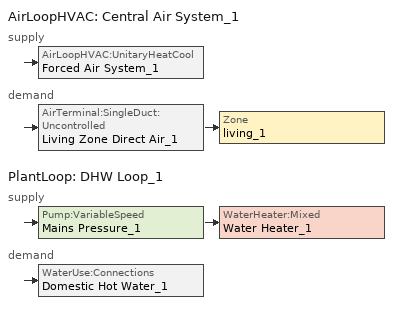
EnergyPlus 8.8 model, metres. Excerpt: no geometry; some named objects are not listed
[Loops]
AirLoopHVAC 'Central Air System_1'
 supply: AirLoopHVAC:UnitaryHeatCool 'Forced Air System_1'
 demand: AirTerminal:SingleDuct:Uncontrolled 'Living Zone Direct Air_1' > Zone 'living_1'
PlantLoop 'DHW Loop_1'
 supply: Pump:VariableSpeed 'Mains Pressure_1' > WaterHeater:Mixed 'Water Heater_1'
 demand: WaterUse:Connections 'Domestic Hot Water_1'
[EnergyManagementSystem:Sensor]
SensibleLoadPredicted_1: living_1; Zone Predicted Sensible Load to Setpoint Heat Transfer Rate
Tout_1: living_1; Zone Outdoor Air Drybulb Temperature
Tin_1: living_1; Zone Mean Air Temperature
Phiin_1: living_1; Zone Air Relative Humidity
Win_1: living_1; Zone Mean Air Humidity Ratio
Fan_RTF_Sensor_1: Supply Fan_1; Fan Runtime Fraction
AH_MFR_Sensor_1: Air Demand Inlet Node_1; System Node Mass Flow Rate
AH_VFR_Sensor_1: Air Demand Inlet Node_1; System Node Current Density Volume Flow Rate
AH_Tout_Sensor_1: Air Demand Inlet Node_1; System Node Temperature
AH_Wout_Sensor_1: Air Demand Inlet Node_1; System Node Humidity Ratio
RA_T_Sensor_1: Living Return Node_1; System Node Temperature
RA_W_Sensor_1: Living Return Node_1; System Node Humidity Ratio
CoilSensibleCooling_1: DX Cooling Coil_1; Cooling Coil Sensible Cooling Energy
CoilLatentCooling_1: DX Cooling Coil_1; Cooling Coil Latent Cooling Energy
D_MixSensLoss_1: living_1; Zone Mixing Sensible Heat Loss Energy
D_MixSensGain_1: living_1; Zone Mixing Sensible Heat Gain Energy
D_MixLatLoss_1: living_1; Zone Mixing Latent Heat Loss Energy
D_MixLatGain_1: living_1; Zone Mixing Latent Heat Gain Energy
HVACFanE_1: Supply Fan_1; Fan Electric Energy
Q_heat_1: Furnace Heating Coil_1; Heating Coil Gas Energy
Q_pilot_1: Furnace Heating Coil_1; Heating Coil Ancillary Gas Energy
DeliveredHeating_1: Furnace Heating Coil_1; Heating Coil Air Heating Energy
Q_WH_1: Water Heater_1; Water Heater Gas Energy
[EnergyManagementSystem:Program]
HeatingElectricityProgram_1: Set Q_heat_HP = 0; Set Q_heat_fb = 0; Set E_supp = 0; Set E_supp_fb = 0; Set E_mshp_fb = 0; Set E_defrost_fb = 0; Set E_Heat_1 = 0; Set E_Heat_supp_1 = 0
WaterHeatingFuelConversionProgram_1: Set Q_WH_FuelOil_1 = 0; Set Q_WH_Propane_1 = 0; Set Q_WH_Gas_1 = Q_WH_1; Set Q_Unit_oil_1 = Q_WH_FuelOil_1 + Q_H_FuelOil_1; Set Q_Unit_propane_1 = Q_WH_Propane_1 + Q_H_Propane_1
ApportionPVtoUnits_1: Set pv_generation_unit_1 = (pv_generation_bldg_1 + pv_inverter_losses_1) * 1.0
[ZoneControl:Thermostat]
living_1 Zone Thermostat: Zone=living_1; Control Type Schedule=LivingZoneControl_1; Control 1=living_1 Zone Temperature SP
[ThermostatSetpoint:DualSetpoint]
living_1 Zone Temperature SP: Heating Setpoint Temperature Schedule=HeatingSetPoint_1; Cooling Setpoint Temperature Schedule=CoolingSetPoint_1
[WaterUse:Equipment]
Name | Peak Flow rate {m^3/s} | Flow Rate Fraction Schedule | Target Temperature Schedule
Clothes Washer_1 | 0.000718838 | ClothesWasher_1 | CWWaterTempSchedule_1
Dishwasher_1 | 0.000113483 | Dishwasher_1 | DWWaterTempSchedule
Sinks_1 | 0.000219402 | Sinks_1 | SSBWaterTempSchedule
Showers_1 | 0.000312484 | Showers_1 | SSBWaterTempSchedule
Baths_1 | 0.000538433 | Baths_1 | SSBWaterTempSchedule
[EnergyManagementSystem:GlobalVariable]
DuctLeakSupplyFanEquivalent_1: DuctLeakExhaustFanEquivalent_1
[EnergyManagementSystem:OutputVariable]
Name | EMS Variable | Type of Data in Variable | Update Frequency | EMS Program or Subroutine | Units
Zone Infil Flow Rate_1 | InfilFlow_display_1 | Averaged | ZoneTimestep | InfiltrationProgram_1 | m3/s
Zone Infil/MechVent Flow Rate_1 | InfMechVent_1 | Averaged | ZoneTimestep | InfiltrationProgram_1 | m3/s
Whole House Fan Vent Flow Rate_1 | QWHV_1 | Averaged | ZoneTimestep | InfiltrationProgram_1 | m3/s
Range Hood Fan Vent Flow Rate_1 | Qrange_1 | Averaged | ZoneTimestep | InfiltrationProgram_1 | m3/s
Bath Exhaust Fan Vent Flow Rate_1 | Qbath_1 | Averaged | ZoneTimestep | InfiltrationProgram_1 | m3/s
Clothes Dryer Exhaust Fan Vent Flow Rate_1 | Qdryer_1 | Averaged | ZoneTimestep | InfiltrationProgram_1 | m3/s
Local Wind Speed_1 | VwindL_1 | Averaged | ZoneTimestep | InfiltrationProgram_1 | m/s
Zone Natural Ventilation Flow Rate_1 | NatVentFlow_1 | Averaged | ZoneTimestep | NaturalVentilationProgram_1 | m3/s
EMSDeliveredCoolingSensInclDuctsOutputVariable_1 | EMSDeliveredCoolingSensInclDucts_1 | Summed | ZoneTimestep | DeliveredHeatingCoolingProgram_1 | J
EMSDeliveredHeatingInclDuctsOutputVariable_1 | EMSDeliveredHeatingInclDucts_1 | Summed | ZoneTimestep | DeliveredHeatingCoolingProgram_1 | J
EMSDeliveredCoolingSensOutputVariable_1 | EMSDeliveredCoolingSens_1 | Summed | ZoneTimestep | DeliveredHeatingCoolingProgram_1 | J
EMSDeliveredHeatingOutputVariable_1 | EMSDeliveredHeating_1 | Summed | ZoneTimestep | DeliveredHeatingCoolingProgram_1 | J
EMSDeliveredHeatingSuppOutputVariable_1 | EMSDeliveredHeatingSupp_1 | Summed | ZoneTimestep | DeliveredHeatingCoolingProgram_1 | J
EMSDeliveredHeatingWithSuppOutputVariable_1 | EMSDeliveredHeatingWithSupp_1 | Summed | ZoneTimestep | DeliveredHeatingCoolingProgram_1 | J
EMSCoolingDuctLossesSensOutputVariable_1 | EMSCoolingDuctLossesSens_1 | Summed | ZoneTimestep | DeliveredHeatingCoolingProgram_1 | J
EMSCoolingDuctLossesLatentOutputVariable_1 | EMSCoolingDuctLossesLatent_1 | Summed | ZoneTimestep | DeliveredHeatingCoolingProgram_1 | J
EMSHeatingDuctLossesOutputVariable_1 | EMSHeatingDuctLosses_1 | Summed | ZoneTimestep | DeliveredHeatingCoolingProgram_1 | J
EMSDeliveredCoolingLatentHVACOutputVariable_1 | EMSDeliveredCoolingLatentHVAC_1 | Summed | ZoneTimestep | DeliveredHeatingCoolingProgram_1 | J
Heating HVAC Fan Pump EMS_1 | HVACFanPumpE_Heat_1 | Summed | SystemTimestep | DeliveredHeatingCoolingProgram_1 | J
Cooling HVAC Fan Pump EMS_1 | HVACFanPumpE_Cool_1 | Summed | SystemTimestep | DeliveredHeatingCoolingProgram_1 | J
EMSDeliveredCoolingLatentDehumOutputVariable_1 | EMSDeliveredCoolingLatentDehum_1 | Summed | ZoneTimestep | DeliveredHeatingCoolingProgram_1 | J
HPWH_sens_clg_OutputVariable_1 | HPWH_sens_clg_1 | Summed | ZoneTimestep | DeliveredHeatingCoolingProgram_1 | J
HPWH_lat_clg_OutputVariable_1 | HPWH_lat_clg_1 | Summed | ZoneTimestep | DeliveredHeatingCoolingProgram_1 | J
ZeroMeter | EMSZeroMeter | Summed | SystemTimestep | ZeroMeterProgram | J
Heating Electricity_1 | E_Heat_1 | Summed | SystemTimestep | HeatingElectricityProgram_1 | J
HeatingSupp Electricity_1 | E_Heat_supp_1 | Summed | SystemTimestep | HeatingElectricityProgram_1 | J
Heating FuelOil_1 | Q_FuelOil_1 | Summed | SystemTimestep | HeatingFuelConversionProgram_1 | m3
Heating Propane_1 | Q_Propane_1 | Summed | SystemTimestep | HeatingFuelConversionProgram_1 | m3
Heating Gas_1 | Q_Gas_1 | Summed | SystemTimestep | HeatingFuelConversionProgram_1 | J
Water Heating FuelOil_1 | Q_WH_FuelOil_1 | Summed | SystemTimestep | WaterHeatingFuelConversionProgram_1 | m3
Water Heating Propane_1 | Q_WH_Propane_1 | Summed | SystemTimestep | WaterHeatingFuelConversionProgram_1 | m3
Water Heating Gas_1 | Q_WH_Gas_1 | Summed | SystemTimestep | WaterHeatingFuelConversionProgram_1 | J
Unit oil_1 | Q_Unit_oil_1 | Summed | SystemTimestep | WaterHeatingFuelConversionProgram_1 | m3
Unit propane_1 | Q_Unit_propane_1 | Summed | SystemTimestep | WaterHeatingFuelConversionProgram_1 | m3
Apportioned PV Generation_1 | pv_generation_unit_1 | Summed | ZoneTimestep | ApportionPVtoUnits_1 | J
[EnergyManagementSystem:Subroutine]
CalculateDuctLeakage_1: Set f_sup = 0.09995004995; Set f_ret = 0.05004995005; Set f_OA =0.000001; Set OAFlowRate = f_OA * AH_VFR_1; Set SupplyLeakFlowRate = f_sup * AH_VFR_1; Set ReturnLeakFlowRate = f_ret * AH_VFR_1; Set AHZoneToLivingFlowRate_1 = (@Abs (SupplyLeakFlowRate - ReturnLeakFlowRate - OAFlowRate)); Set LivingToAHZoneFlowRate_1 = 0; Set DuctLeakSupplyFanEquivalent_1 = 0; Set DuctLeakExhaustFanEquivalent_1 = OAFlowRate; If (AH_MFR_1 > 0); Set h_SA = (@HFnTdbW AH_Tout_1 AH_Wout_1); Set h_AHZone = (@HFnTdbW AHZone_T_1 AHZone_W_1); Set h_RA = (@HFnTdbW RA_T_1 RA_W_1); Set h_fg = (@HfgAirFnWTdb AH_Wout_1 AH_Tout_1); Set SALeakageQtot = f_sup * AH_MFR_1 * (h_RA - h_SA); Set SupplyLeakLatentLoad_1 = f_sup * AH_MFR_1 * h_fg * (RA_W_1 - AH_Wout_1); Set SupplyLeakSensibleLoad_1 = SALeakageQtot - SupplyLeakLatentLoad_1; Set expTerm = (Fan_RTF_1 / (AH_MFR_1 * 1006.0)) * 70.8003783944; Set expTerm = 0 - expTerm; If expTerm < -1000; Set Tsupply = AHZone_T_1; Else; Set Tsupply = AHZone_T_1 + ((AH_Tout_1 - AHZone_T_1) * (@Exp expTerm)); EndIf; Set SupplyDuctLoadToLiving_1 = AH_MFR_1 * 1006.0 * (Tsupply - AH_Tout_1); Set ConductionToAHZone_1 = 0 - SupplyDuctLoadToLiving_1; Set expTerm = (Fan_RTF_1 / (AH_MFR_1 * 1006.0)) * 23.0058454408; Set expTerm = 0 - expTerm; If expTerm < -1000; Set Treturn = AHZone_T_1; Else; Set Treturn = AHZone_T_1 + ((RA_T_1 - AHZone_T_1) * (@Exp expTerm)); EndIf; Set ReturnDuctLoadToPlenum_1 = AH_MFR_1 * 1006.0 * (Treturn - RA_T_1); Set ReturnConductionToAHZone_1 = 0 - ReturnDuctLoadToPlenum_1; Set ReturnLatentLeakage_1 = 0; Set ReturnSensibleLeakage_1 = f_ret * AH_MFR_1 * 1006.0 * (AHZone_T_1 - RA_T_1); Set QtotLeakageToAHZone = f_sup * AH_MFR_1 * (h_SA - h_AHZone); Set LatentLeakageToAHZone_1 = f_sup * AH_MFR_1 * h_fg * (AH_Wout_1 - AHZone_W_1); Set SensibleLeakageToAHZone_1 = QtotLeakageToAHZone - LatentLeakageToAHZone_1; Else; Set SupplyLeakLatentLoad_1 = 0; Set SupplyLeakSensibleLoad_1 = 0; Set SupplyDuctLoadToLiving_1 = 0; Set ConductionToAHZone_1 = 0; Set ReturnDuctLoadToPlenum_1 = 0; Set ReturnConductionToAHZone_1 = 0; Set ReturnLatentLeakage_1 = 0; Set ReturnSensibleLeakage_1 = 0; Set LatentLeakageToAHZone_1 = 0; Set SensibleLeakageToAHZone_1 = 0; EndIf
[AirLoopHVAC]
Central Air System_1: Design Supply Air Flow rate {m^3/s}=0.368745
[AirLoopHVAC:UnitaryHeatCool]
Forced Air System_1: Availability Schedule=AlwaysOn; Supply Air Fan Operating Mode Schedule=SupplyFanOperation_1; Maximum Supply Air Temperature {C}=48.8889; Supply Air Flow Rate During Cooling Operation {m^3/s}=0.368745; Supply Air Flow Rate During Heating Operation {m^3/s}=0.337352; Supply Air Flow Rate When No Cooling or Heating is Needed {m^3/s}=0; Controlling Zone or Thermostat Location=living_1; Supply Fan=Supply Fan_1; Fan Placement=BlowThrough; Heating Coil=Furnace Heating Coil_1; Cooling Coil=DX Cooling Coil_1; Dehumidification Control Type=None
[Coil:Heating:Fuel]
Furnace Heating Coil_1: Availability Schedule=HeatingSeasonSchedule; Fuel Type=NaturalGas; Burner Efficiency=0.78; Nominal Capacity {W}=11172.5; Parasitic Electric Load=0; Parasitic Fuel Load=0
[Coil:Cooling:DX:SingleSpeed]
DX Cooling Coil_1: Availability Schedule=CoolingSeasonSchedule; Rated Total Cooling Capacity {W}=17586; Rated High Speed Sensible Heat Ratio=0.740402; Rated High Speed COP=3.95079; Rated Air Flow Rate {m^3/s}=0.911095; Rated Evaporator Fan Power Per Volume Flow Rate {W/(m^3/s)}=773.391; Total Cooling Capacity Function of Temperature Curve=Cool-Cap-fT; Total Cooling Capacity Function of Flow Fraction Curve=Cool-Cap-fFF; Energy Input Ratio Function of Temperature Curve=Cool-EIR-fT; Energy Input Ratio Function of Flow Fraction Curve=Cool-EIR-fFF; Part Load Fraction Correlation Curve=Cool-PLF-fPLR; Nominal Time for Condensate Removal to Begin {s}=1000; Ratio of Initial Moisture Evaporation Rate and Steady State Latent Capacity=1.5; Maximum Cycling Rate {cycles/hr}=3; Latent Capacity Time Constant {s}=45; Condenser Type=AirCooled; Crankcase Heater Capacity {W}=0; Maximum Outdoor Dry-Bulb Temperature for Crankcase Heater Operation {C}=12.7778; Condensate Collection Water Storage Tank=Condensate Tank 1_1
[Fan:OnOff]
Supply Fan_1: Availability Schedule=SupplyFanAvailability_1; Fan Efficiency=0.117562; Pressure Rise {Pa}=124.55; Maximum Flow Rate {m^3/s}=0.368749; Motor Efficiency=1; Motor In Airstream Fraction=1
[WaterUse:Storage]
Condensate Tank 1_1: Water Quality Subcategory=CC2 Condensate Drain Tank; Maximum Capacity {m3}=2; Initial Volume {m3}=0; Type of Supply Controlled by Float Valve=None; Water Thermal Mode=ScheduledTemperature; Water Temperature Schedule=DWWaterTempSchedule; Ambient Temperature Indicator=Zone; Zone=dummy
[AirTerminal:SingleDuct:Uncontrolled]
Living Zone Direct Air_1: Availability Schedule=AlwaysOn; Maximum Flow Rate {m^3/s}=0.368745
[AirLoopHVAC:ReturnPlenum]
Return Plenum_1: Zone=RA Duct Zone_1
[Zone equipment]
living_1: Living Zone Direct Air_1
[Sizing:Plant]
DHW Loop_1: Loop Type=Heating; Design Loop Exit Temperature {C}=52.6667; Loop Design Temperature Difference {deltaC}=5.55556
[PlantLoop]
DHW Loop_1: Fluid Type=Water; Plant Equipment Operation Scheme=DHW Loop Operation_1; Maximum Loop Temperature {C}=100; Minimum Loop Temperature {C}=0; Maximum Loop Flow Rate {m^3/s}  (This size represents the physical limitations to flow due to losses in the piping system. For BEopt we assume that the pipes are always adequately sized)=0.01; Minimum Loop Flow Rate {m^3/s}=0; Plant Loop Volume {m^3}=0.003; Load Distribution Scheme=Optimal
[PlantEquipmentOperationSchemes]
DHW Loop Operation_1: Control Scheme 1=DHW Control Scheme_1; Control Scheme 1 Schedule=AlwaysOn
[PlantEquipmentOperation:HeatingLoad]
DHW Control Scheme_1: Load Range 1 Lower Limit {W}=0; Load Range 1 Upper Limit {W}=1000000000000000; Priority Control 1 Equip List=DHW Plant Equipment_1
[Pump:VariableSpeed]
Mains Pressure_1: Design Flow Rate {m^3/s}=0.01; Rated Pump Head {Pa}=1; Rated Power Consumption {W}=0; Motor Efficiency=1; Fraction of Motor Inefficiencies to Fluid Stream=0; Coefficient 1 of the Part Load Performance Curve=0; Coefficient 2 of the Part Load Performance Curve=1; Coefficient 3 of the Part Load Performance Curve=0; Coefficient 4 of the Part Load Performance Curve=0; Minimum Flow Rate {m^3/s}=0; Pump Control Type=Intermittent
[PlantEquipmentList]
DHW Plant Equipment_1: Water Heater_1
[WaterHeater:Mixed]
Water Heater_1: 0.179807, WaterHeaterSP1Schedule, 2, 99, Cycle, 11724, 0, 0, 0, NaturalGas, 0.773298, 0, Electricity, 0, 0, Electricity, 0, Zone, living_1, 4.15693, 0.64, 4.15693, 1, 1, 1, autosize, 1.5
[SetpointManager:Scheduled]
DHW Loop Setpoint Manager_1: Control Variable=Temperature; Schedule=DHWSupplySetpoint; Setpoint Node or NodeList=DHW Supply Outlet Node_1
[WaterUse:Connections]
Domestic Hot Water_1: Drain Water Heat Exchanger Type=None; Water Use Equipment 1=Sinks_1; Water Use Equipment 2=Showers_1; Water Use Equipment 3=Clothes Washer_1; Water Use Equipment 4=Dishwasher_1; Water Use Equipment 5=Baths_1
[ElectricLoadCenter:Distribution]
Electric Load Center: Generator List=PV list; Generator Operation Scheme Type=Baseload; Demand Limit Scheme Purchased Electric Demand Limit {W}=0; Electrical Buss Type=DirectCurrentWithInverter; Inverter Object=PV Inverter
[ElectricLoadCenter:Generators]
PV list: Generator 1=PV System; Generator 1 Rated Electric Power Output {W}=5000; Generator 1 Availability Schedule=AlwaysOn
[Generator:Photovoltaic]
PV System: Surface=PV Panel; Module Performance=PV Module; Heat Transfer Integration Mode=Decoupled; Number of Modules in Parallel=1; Number of Modules in Series=28.7433
[PhotovoltaicPerformance:Sandia]
PV Module: Active Area {m2}=1.317; Number of Cells in Series=72; Number of Cells in Parallel=1; Short Circuit Current {A}=4.8; Open Circuit Voltage {V}=43.4; Current at Maximum Power Point {A}=4.4; Voltage at Maximum Power Point {V}=34; Sandia Database Parameter aIsc {1/K}=0.00026; Sandia Database Parameter aImp {1/K}=-0.00052; Sandia Database Parameter c0=1.0206; Sandia Database Parameter c1=-0.0206; Sandia Database Parameter BVoc0 {V/K}=-0.17; Sandia Database Parameter mBVoc {V/K}=0; Sandia Database Parameter BVmp0 {V/K}=-0.17; Sandia Database Parameter mBVmp {V/K}=0; Diode Factor=1.279; Sandia Database Parameter c2=-0.14909; Sandia Database Parameter c3=-8.95853; Sandia Database Parameter a0=0.938; Sandia Database Parameter a1=0.054228; Sandia Database Parameter a2=-0.0099032; Sandia Database Parameter a3=0.00072969; Sandia Database Parameter a4=-1.9074e-05; Sandia Database Parameter b0=1; Sandia Database Parameter b1=-0.002438; Sandia Database Parameter b2=0.0003103; Sandia Database Parameter b3=-1.246e-05; Sandia Database Parameter b4=2.11e-07; Sandia Database Parameter b5=-1.36e-09; Sandia Database Parameter Delta(Tc) {deltaC}=3; Sandia Database Parameter fd=1; Sandia Database Parameter a=-3.56; Sandia Database Parameter b=-0.075; Sandia Database Parameter c4=0.998; Sandia Database Parameter c5=0.002; Sandia Database Parameter Ix0=4.75; Sandia Database Parameter Ixx0=3.14; Sandia Database Parameter c6=1.159; Sandia Database Parameter c7=-0.159
[ElectricLoadCenter:Inverter:FunctionOfPower]
PV Inverter: Availability Schedule=AlwaysOn; Efficiency Function of Power Curve=InverterCurve; Rated Maximum Continuous Input Power {W}=6000; Minimum Efficiency=0; Maximum Efficiency=1; Minimum Power Output=18.9; Maximum Power=6000
[Schedule:Constant]
Name | Schedule Type | Hourly Value
AlwaysOn; SupplyFanAvailability_1 | FRACTION | 1
CWWaterTempSchedule_1 | TEMPERATURE | 33.6111
DHWSupplySetpoint; WaterHeaterSP1Schedule | TEMPERATURE | 52.6667
DWWaterTempSchedule | TEMPERATURE | 51.6667
LivingZoneControl_1 | MULTIPLIER | 4
SSBWaterTempSchedule | TEMPERATURE | 43.3333
SupplyFanOperation_1 | MULTIPLIER | 0
[Schedule:Day:Hourly]
CoolingSeasonSchedule01d; CoolingSeasonSchedule02d; CoolingSeasonSchedule03d; CoolingSeasonSchedule11d; CoolingSeasonSchedule12d; HeatingSeasonSchedule06d; HeatingSeasonSchedule07d; HeatingSeasonSchedule08d; HeatingSeasonSchedule09d: ON/OFF, 0, 0, 0, 0, 0, 0, 0, 0, 0, 0, 0, 0, 0, 0, 0, 0, 0, 0, 0, 0, 0, 0, 0, 0
CoolingSeasonSchedule04d; CoolingSeasonSchedule05d; CoolingSeasonSchedule06d; CoolingSeasonSchedule07d; CoolingSeasonSchedule08d; CoolingSeasonSchedule09d; CoolingSeasonSchedule10d; HeatingSeasonSchedule01d; HeatingSeasonSchedule02d; HeatingSeasonSchedule03d; HeatingSeasonSchedule04d; HeatingSeasonSchedule05d; HeatingSeasonSchedule10d; HeatingSeasonSchedule11d; HeatingSeasonSchedule12d: ON/OFF, 1, 1, 1, 1, 1, 1, 1, 1, 1, 1, 1, 1, 1, 1, 1, 1, 1, 1, 1, 1, 1, 1, 1, 1
CoolingSetPointDesignDay_1; CoolingSetPointWeekday_1; CoolingSetPointWeekend_1: TEMPERATURE, 23.8889, 23.8889, 23.8889, 23.8889, 23.8889, 23.8889, 23.8889, 23.8889, 23.8889, 23.8889, 23.8889, 23.8889, 23.8889, 23.8889, 23.8889, 23.8889, 23.8889, 23.8889, 23.8889, 23.8889, 23.8889, 23.8889, 23.8889, 23.8889
HeatingSetPointDesignDay_1: TEMPERATURE, 21.1111, 21.1111, 21.1111, 21.1111, 21.1111, 21.1111, 21.1111, 21.1111, 21.1111, 21.1111, 21.1111, 21.1111, 21.1111, 21.1111, 21.1111, 21.1111, 21.1111, 21.1111, 21.1111, 21.1111, 21.1111, 21.1111, 21.1111, 21.1111
HeatingSetPointWeekday_1; HeatingSetPointWeekend_1: TEMPERATURE, 20, 20, 20, 20, 20, 20, 20, 20, 20, 20, 20, 20, 20, 20, 20, 20, 20, 20, 20, 20, 20, 20, 20, 20
[Schedule:Week:Compact]
CoolingSeasonSchedule01: For: Weekdays, CoolingSeasonSchedule01d, For: CustomDay1, CoolingSeasonSchedule01d, For: CustomDay2, CoolingSeasonSchedule01d, For: AllOtherDays, CoolingSeasonSchedule01d
CoolingSeasonSchedule02: For: Weekdays, CoolingSeasonSchedule02d, For: CustomDay1, CoolingSeasonSchedule02d, For: CustomDay2, CoolingSeasonSchedule02d, For: AllOtherDays, CoolingSeasonSchedule02d
CoolingSeasonSchedule03: For: Weekdays, CoolingSeasonSchedule03d, For: CustomDay1, CoolingSeasonSchedule03d, For: CustomDay2, CoolingSeasonSchedule03d, For: AllOtherDays, CoolingSeasonSchedule03d
CoolingSeasonSchedule04: For: Weekdays, CoolingSeasonSchedule04d, For: CustomDay1, CoolingSeasonSchedule04d, For: CustomDay2, CoolingSeasonSchedule04d, For: AllOtherDays, CoolingSeasonSchedule04d
CoolingSeasonSchedule05: For: Weekdays, CoolingSeasonSchedule05d, For: CustomDay1, CoolingSeasonSchedule05d, For: CustomDay2, CoolingSeasonSchedule05d, For: AllOtherDays, CoolingSeasonSchedule05d
CoolingSeasonSchedule06: For: Weekdays, CoolingSeasonSchedule06d, For: CustomDay1, CoolingSeasonSchedule06d, For: CustomDay2, CoolingSeasonSchedule06d, For: AllOtherDays, CoolingSeasonSchedule06d
CoolingSeasonSchedule07: For: Weekdays, CoolingSeasonSchedule07d, For: CustomDay1, CoolingSeasonSchedule07d, For: CustomDay2, CoolingSeasonSchedule07d, For: AllOtherDays, CoolingSeasonSchedule07d
CoolingSeasonSchedule08: For: Weekdays, CoolingSeasonSchedule08d, For: CustomDay1, CoolingSeasonSchedule08d, For: CustomDay2, CoolingSeasonSchedule08d, For: AllOtherDays, CoolingSeasonSchedule08d
CoolingSeasonSchedule09: For: Weekdays, CoolingSeasonSchedule09d, For: CustomDay1, CoolingSeasonSchedule09d, For: CustomDay2, CoolingSeasonSchedule09d, For: AllOtherDays, CoolingSeasonSchedule09d
CoolingSeasonSchedule10: For: Weekdays, CoolingSeasonSchedule10d, For: CustomDay1, CoolingSeasonSchedule10d, For: CustomDay2, CoolingSeasonSchedule10d, For: AllOtherDays, CoolingSeasonSchedule10d
CoolingSeasonSchedule11: For: Weekdays, CoolingSeasonSchedule11d, For: CustomDay1, CoolingSeasonSchedule11d, For: CustomDay2, CoolingSeasonSchedule11d, For: AllOtherDays, CoolingSeasonSchedule11d
CoolingSeasonSchedule12: For: Weekdays, CoolingSeasonSchedule12d, For: CustomDay1, CoolingSeasonSchedule12d, For: CustomDay2, CoolingSeasonSchedule12d, For: AllOtherDays, CoolingSeasonSchedule12d
CoolingSetPointWeek_1: For: Weekdays, CoolingSetPointWeekday_1, For: CustomDay1, CoolingSetPointWeekday_1, For: CustomDay2, CoolingSetPointWeekend_1, For: SummerDesignDay, CoolingSetPointDesignDay_1, For: AllOtherDays, CoolingSetPointWeekend_1
HeatingSeasonSchedule01: For: Weekdays, HeatingSeasonSchedule01d, For: CustomDay1, HeatingSeasonSchedule01d, For: CustomDay2, HeatingSeasonSchedule01d, For: AllOtherDays, HeatingSeasonSchedule01d
HeatingSeasonSchedule02: For: Weekdays, HeatingSeasonSchedule02d, For: CustomDay1, HeatingSeasonSchedule02d, For: CustomDay2, HeatingSeasonSchedule02d, For: AllOtherDays, HeatingSeasonSchedule02d
HeatingSeasonSchedule03: For: Weekdays, HeatingSeasonSchedule03d, For: CustomDay1, HeatingSeasonSchedule03d, For: CustomDay2, HeatingSeasonSchedule03d, For: AllOtherDays, HeatingSeasonSchedule03d
HeatingSeasonSchedule04: For: Weekdays, HeatingSeasonSchedule04d, For: CustomDay1, HeatingSeasonSchedule04d, For: CustomDay2, HeatingSeasonSchedule04d, For: AllOtherDays, HeatingSeasonSchedule04d
HeatingSeasonSchedule05: For: Weekdays, HeatingSeasonSchedule05d, For: CustomDay1, HeatingSeasonSchedule05d, For: CustomDay2, HeatingSeasonSchedule05d, For: AllOtherDays, HeatingSeasonSchedule05d
HeatingSeasonSchedule06: For: Weekdays, HeatingSeasonSchedule06d, For: CustomDay1, HeatingSeasonSchedule06d, For: CustomDay2, HeatingSeasonSchedule06d, For: AllOtherDays, HeatingSeasonSchedule06d
HeatingSeasonSchedule07: For: Weekdays, HeatingSeasonSchedule07d, For: CustomDay1, HeatingSeasonSchedule07d, For: CustomDay2, HeatingSeasonSchedule07d, For: AllOtherDays, HeatingSeasonSchedule07d
HeatingSeasonSchedule08: For: Weekdays, HeatingSeasonSchedule08d, For: CustomDay1, HeatingSeasonSchedule08d, For: CustomDay2, HeatingSeasonSchedule08d, For: AllOtherDays, HeatingSeasonSchedule08d
HeatingSeasonSchedule09: For: Weekdays, HeatingSeasonSchedule09d, For: CustomDay1, HeatingSeasonSchedule09d, For: CustomDay2, HeatingSeasonSchedule09d, For: AllOtherDays, HeatingSeasonSchedule09d
HeatingSeasonSchedule10: For: Weekdays, HeatingSeasonSchedule10d, For: CustomDay1, HeatingSeasonSchedule10d, For: CustomDay2, HeatingSeasonSchedule10d, For: AllOtherDays, HeatingSeasonSchedule10d
HeatingSeasonSchedule11: For: Weekdays, HeatingSeasonSchedule11d, For: CustomDay1, HeatingSeasonSchedule11d, For: CustomDay2, HeatingSeasonSchedule11d, For: AllOtherDays, HeatingSeasonSchedule11d
HeatingSeasonSchedule12: For: Weekdays, HeatingSeasonSchedule12d, For: CustomDay1, HeatingSeasonSchedule12d, For: CustomDay2, HeatingSeasonSchedule12d, For: AllOtherDays, HeatingSeasonSchedule12d
HeatingSetPointWeek_1: For: Weekdays, HeatingSetPointWeekday_1, For: CustomDay1, HeatingSetPointWeekday_1, For: CustomDay2, HeatingSetPointWeekend_1, For: WinterDesignDay, HeatingSetPointDesignDay_1, For: AllOtherDays, HeatingSetPointWeekend_1
[Schedule:Year]
CoolingSeasonSchedule: ON/OFF, CoolingSeasonSchedule01, 1, 1, 1, 31, CoolingSeasonSchedule02, 2, 1, 2, 28, CoolingSeasonSchedule03, 3, 1, 3, 31, CoolingSeasonSchedule04, 4, 1, 4, 30, CoolingSeasonSchedule05, 5, 1, 5, 31, CoolingSeasonSchedule06, 6, 1, 6, 30, CoolingSeasonSchedule07, 7, 1, 7, 31, CoolingSeasonSchedule08, 8, 1, 8, 31, CoolingSeasonSchedule09, 9, 1, 9, 30, CoolingSeasonSchedule10, 10, 1, 10, 31, CoolingSeasonSchedule11, 11, 1, 11, 30, CoolingSeasonSchedule12, 12, 1, 12, 31
CoolingSetPoint_1: TEMPERATURE, CoolingSetPointWeek_1, 1, 1, 12, 31
HeatingSeasonSchedule: ON/OFF, HeatingSeasonSchedule01, 1, 1, 1, 31, HeatingSeasonSchedule02, 2, 1, 2, 28, HeatingSeasonSchedule03, 3, 1, 3, 31, HeatingSeasonSchedule04, 4, 1, 4, 30, HeatingSeasonSchedule05, 5, 1, 5, 31, HeatingSeasonSchedule06, 6, 1, 6, 30, HeatingSeasonSchedule07, 7, 1, 7, 31, HeatingSeasonSchedule08, 8, 1, 8, 31, HeatingSeasonSchedule09, 9, 1, 9, 30, HeatingSeasonSchedule10, 10, 1, 10, 31, HeatingSeasonSchedule11, 11, 1, 11, 30, HeatingSeasonSchedule12, 12, 1, 12, 31
HeatingSetPoint_1: TEMPERATURE, HeatingSetPointWeek_1, 1, 1, 12, 31
[Schedule:File] Name of File=C:\Users\Cody Simmons\Documents\Research\USTAR-Proactive-Energy\runSimnew\raw_files\DHW_4bed_unit0_1min.csv; Rows to skip at top=1; Number of hours of data=8760; Column separator=Comma; Interpolate to Timestep=No; Minutes per Item=1
Name | Column Number
Baths_1 | 5
ClothesWasher_1 | 3
Dishwasher_1 | 4
Showers_1 | 1
Sinks_1 | 2
[Curve:Biquadratic]
Cool-Cap-fT: 1.5509, -0.0750501, 0.00309714, 0.00240111, -5.0544e-05, -0.000427281, 13.88, 23.88, 18.33, 51.66
Cool-EIR-fT: -0.304283, 0.118048, -0.00342467, -0.00626191, 0.000695427, -0.000469975, 13.88, 23.88, 18.33, 51.66
[Curve:Quadratic]
Cool-PLF-fPLR: 0.93, 0.07, 0, 0, 1, 0.7, 1
Cool-Cap-fFF: 0.718605, 0.4101, -0.128705, 0, 2, 0, 2
Cool-EIR-fFF: 1.323, -0.477711, 0.154712, 0, 2, 0, 2
[Curve:Linear]
InverterCurve: Coefficient1 Constant=1; Coefficient2 x=0; Minimum Value of x=0; Maximum Value of x=1
